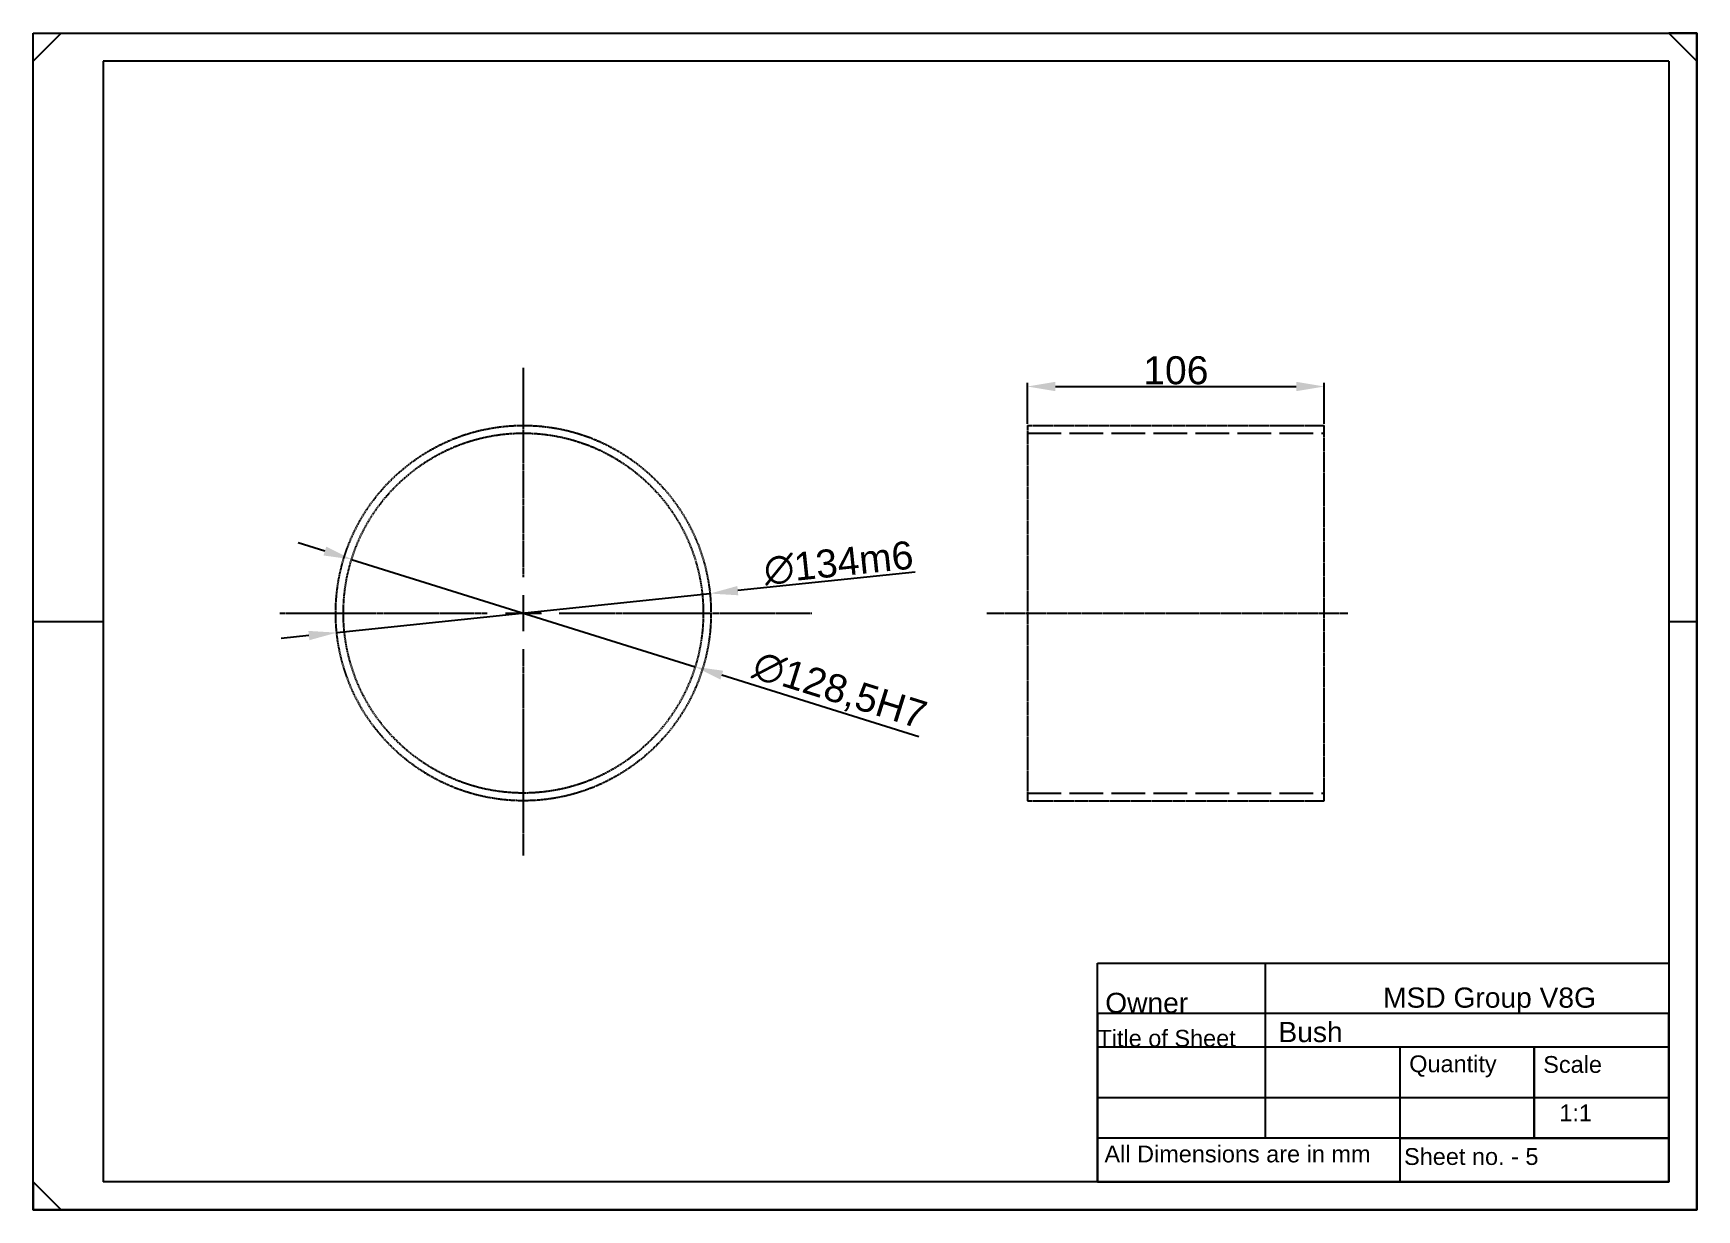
# Model space of a CAD drawing. Header units: millimetres. Extents: x 2653 to 3247, y 1489 to 1909.
import ezdxf

# ---------------------------------------------------------------- set-up
doc = ezdxf.new("R2010")
doc.units = ezdxf.units.MM
for name, pattern in [('ACAD_ISO02W100', [15, 12, -3]), ('CENTER2', [1.125, 0.75, -0.125, 0.125, -0.125]), ('HIDDEN', [0.375, 0.25, -0.125])]:
    doc.linetypes.add(name, pattern=pattern)
doc.styles.get("Standard").update_dxf_attribs({"font": 'arial.ttf'})
doc.dimstyles.new('ISO-25', dxfattribs={"dimtxt": 10, "dimasz": 10, "dimexe": 1.25, "dimexo": 0.625, "dimtad": 1, "dimtxsty": 'Standard', "dimcen": 2.5, "dimadec": 0, "dimazin": 0, "dimtfac": 1, "dimtmove": 0, "dimatfit": 3, "dimfxl": 1, "dimarcsym": 0})

# ---------------------------------------------------------------- blocks, each defined once
blk = doc.blocks.new('*U2')
at = {"color": 0, "linetype": 'CENTER2', "transparency": 16777216}
for p, q in [((0, 12.85), (0, 87.62)), ((-87, 0), (-12.85, 0)), ((12.85, 0), (103, 0)), ((0, -86.5), (0, -12.85))]:
    blk.add_line(p, q, dxfattribs=at)
at = {"color": 0, "linetype": 'Continuous', "transparency": 16777216}
for p, q in [((0, -6.425), (0, 6.425)), ((-6.425, 0), (6.425, 0))]:
    blk.add_line(p, q, dxfattribs=at)
blk = doc.blocks.new('*D3')
at = {"color": 0, "lineweight": -2, "transparency": 16777216}
for p, q in [((2757.55, 1724.41), (2748.01, 1727.39)), ((2767.1, 1721.42), (2889.74, 1683.08)), ((2969.66, 1658.09), (2899.29, 1680.09))]:
    blk.add_line(p, q, dxfattribs=at)
at = {"color": 0, "transparency": 16777216}
for points in [[(2758.05, 1726), (2757.06, 1722.82), (2767.1, 1721.42)], [(2899.78, 1681.68), (2898.79, 1678.5), (2889.74, 1683.08)]]:
    blk.add_solid(points, dxfattribs=at)
at = {"layer": 'Defpoints', "color": 0, "transparency": 16777216}
for p in [(2767.1, 1721.42), (2889.74, 1683.08)]:
    blk.add_point(p, dxfattribs=at)
at = {"color": 0, "transparency": 16777216, "insert": (2941.27, 1674.09), "char_height": 10, "width": 11.175, "attachment_point": 5, "rotation": 342.6369}
blk.add_mtext('∅128,5H7', dxfattribs=at)
blk = doc.blocks.new('*D4')
at = {"color": 0, "lineweight": -2, "transparency": 16777216}
for p, q in [((2968.28, 1716.89), (2905, 1710.27)), ((2761.78, 1695.27), (2895.06, 1709.23)), ((2751.84, 1694.23), (2741.89, 1693.19))]:
    blk.add_line(p, q, dxfattribs=at)
at = {"color": 0, "transparency": 16777216}
for points in [[(2904.83, 1711.92), (2905.17, 1708.61), (2895.06, 1709.23)], [(2751.66, 1695.89), (2752.01, 1692.57), (2761.78, 1695.27)]]:
    blk.add_solid(points, dxfattribs=at)
at = {"layer": 'Defpoints', "color": 0, "transparency": 16777216}
for p in [(2895.06, 1709.23), (2761.78, 1695.27)]:
    blk.add_point(p, dxfattribs=at)
at = {"color": 0, "transparency": 16777216, "insert": (2940.99, 1720.08), "char_height": 10, "width": 8.2333, "attachment_point": 5, "rotation": 5.97641}
blk.add_mtext('∅134m6', dxfattribs=at)
blk = doc.blocks.new('*D5')
at = {"color": 0, "lineweight": -2, "transparency": 16777216}
for p, q in [((3008.42, 1769.87), (3008.42, 1784.4)), ((3018.42, 1783.15), (3104.42, 1783.15)), ((3114.42, 1769.87), (3114.42, 1784.4))]:
    blk.add_line(p, q, dxfattribs=at)
at = {"color": 0, "transparency": 16777216}
for points in [[(3018.42, 1784.81), (3018.42, 1781.48), (3008.42, 1783.15)], [(3104.42, 1784.81), (3104.42, 1781.48), (3114.42, 1783.15)]]:
    blk.add_solid(points, dxfattribs=at)
at = {"layer": 'Defpoints', "color": 0, "transparency": 16777216}
for p in [(3114.42, 1783.15), (3008.42, 1769.25), (3114.42, 1769.25)]:
    blk.add_point(p, dxfattribs=at)
at = {"color": 0, "transparency": 16777216, "insert": (3061.42, 1788.88), "char_height": 10, "attachment_point": 5}
blk.add_mtext('106', dxfattribs=at)

msp = doc.modelspace()

# ---------------------------------------------------------------- linework, layer by layer
for p, q in [((2653.42, 1899.249), (2663.42, 1909.249)), ((3247.42, 1899.249), (3237.42, 1909.249)), ((2653.42, 1699.249), (2678.42, 1699.249)), ((3237.42, 1699.249), (3247.42, 1699.249)), ((3141.42, 1514.849), (3141.42, 1499.249)), ((2653.42, 1499.249), (2663.42, 1489.249))]:
    msp.add_line(p, q)
at = {"linetype": 'HIDDEN'}
for p, q in [((3008.42, 1769.249), (3114.42, 1769.249)), ((3008.42, 1769.249), (3008.42, 1635.249)), ((3114.42, 1635.249), (3114.42, 1769.249)), ((2993.92, 1702.249), (3122.92, 1702.249)), ((3008.42, 1635.249), (3114.42, 1635.249)), ((3008.42, 1635.249), (3114.42, 1635.249))]:
    msp.add_line(p, q, dxfattribs=at)
at = {"linetype": 'ACAD_ISO02W100'}
for p, q in [((3008.42, 1766.499), (3114.42, 1766.499)), ((3008.42, 1637.999), (3114.42, 1637.999))]:
    msp.add_line(p, q, dxfattribs=at)
for points in [[(2653.42, 1909.249), (3247.42, 1909.249), (3247.42, 1489.249), (2653.42, 1489.249)], [(3033.42, 1577.249), (3237.42, 1577.249), (3237.42, 1499.249), (3033.42, 1499.249)], [(3033.42, 1499.249), (3237.42, 1499.249), (3237.42, 1559.249), (3033.42, 1559.249)], [(3033.42, 1499.249), (3237.42, 1499.249), (3237.42, 1547.249), (3033.42, 1547.249)], [(3189.42, 1547.249), (3141.42, 1547.249), (3141.42, 1514.849), (3189.42, 1514.849)], [(3237.42, 1547.249), (3189.42, 1547.249), (3189.42, 1514.849), (3237.42, 1514.849)], [(3033.42, 1499.249), (3237.42, 1499.249), (3237.42, 1529.249), (3033.42, 1529.249)], [(3033.42, 1499.249), (3237.42, 1499.249), (3237.42, 1514.849), (3033.42, 1514.849)]]:
    msp.add_lwpolyline(points, close=True)
for points in [[(3237.42, 1489.249), (3247.42, 1489.249), (3247.42, 1909.249), (3237.42, 1909.249)], [(2678.42, 1899.249), (2678.42, 1499.249)], [(3237.42, 1899.249), (2678.42, 1899.249)], [(3237.42, 1899.249), (3237.42, 1499.249)], [(3093.42, 1514.849), (3093.42, 1577.249), (3237.42, 1577.249), (3237.42, 1499.249), (3093.42, 1499.249)], [(2653.42, 1499.249), (2653.42, 1489.249), (3247.42, 1489.249), (3247.42, 1499.249)], [(3237.42, 1499.249), (2678.42, 1499.249)]]:
    msp.add_lwpolyline(points)
at = {"linetype": 'HIDDEN'}
for radius in [67, 64.25]:
    msp.add_circle((2828.42, 1702.249), radius, dxfattribs=at)

# ---------------------------------------------------------------- block references
at = {"linetype": 'CENTER2'}
msp.add_blockref('*U2', (2828.42, 1702.249), dxfattribs=at)

# ---------------------------------------------------------------- texts
at = {"attachment_point": 1}
for s, width, heights, insert, char_height in [('MSD Group V8G', 112.73931, [0], (3135.42, 1568.571), 7.2), (' Owner', 50.61765, [0], (3033.42, 1566.7), 7.2), ('\\pxt8;Bush ', 138.90832, [0], (3098.053, 1556.296), 7.2), ('Title of Sheet', 54.75909, [0], (3033.42, 1553.454), 6), ('Quantity', 40.26404, [0], (3144.759, 1544.342), 6), ('Scale', 41.41444, [0], (3192.616, 1544.112), 6), ('\\pxi-3,l4,t4;1:1', 40.94713, [0], (3192.356, 1526.822), 6), ('All Dimensions are in mm', 115.84588, [0], (3035.931, 1512.158), 6), ('Sheet no. - 5', 87.2004, [2.173], (3142.919, 1511.238), 6)]:
    msp.add_mtext_dynamic_manual_height_columns(s, width=width, gutter_width=15, heights=heights, dxfattribs=dict(at, insert=insert, char_height=char_height))

# ---------------------------------------------------------------- dimensions: what is measured, and where the dimension line sits
dim = msp.add_linear_dim(base=(3114.42, 1783.147), p1=(3008.42, 1769.249), p2=(3114.42, 1769.249), dimstyle='ISO-25')
dim.commit()
dim.dimension.update_dxf_attribs({"geometry": '*D5', "text_midpoint": (3061.42, 1788.878)})
for p1, p2, text, picture, middle in [((2761.784, 1695.273), (2895.056, 1709.225), '<>m6', '*D4', (2940.987, 1720.077)), ((2767.098, 1721.423), (2889.742, 1683.075), '<>H7', '*D3', (2939.245, 1667.597))]:
    dim = msp.add_diameter_dim_2p(p1=p1, p2=p2, text=text, dimstyle='ISO-25')
    dim.commit()
    dim.dimension.update_dxf_attribs({"geometry": picture, "text_midpoint": middle})

doc.saveas('drawing.dxf')
